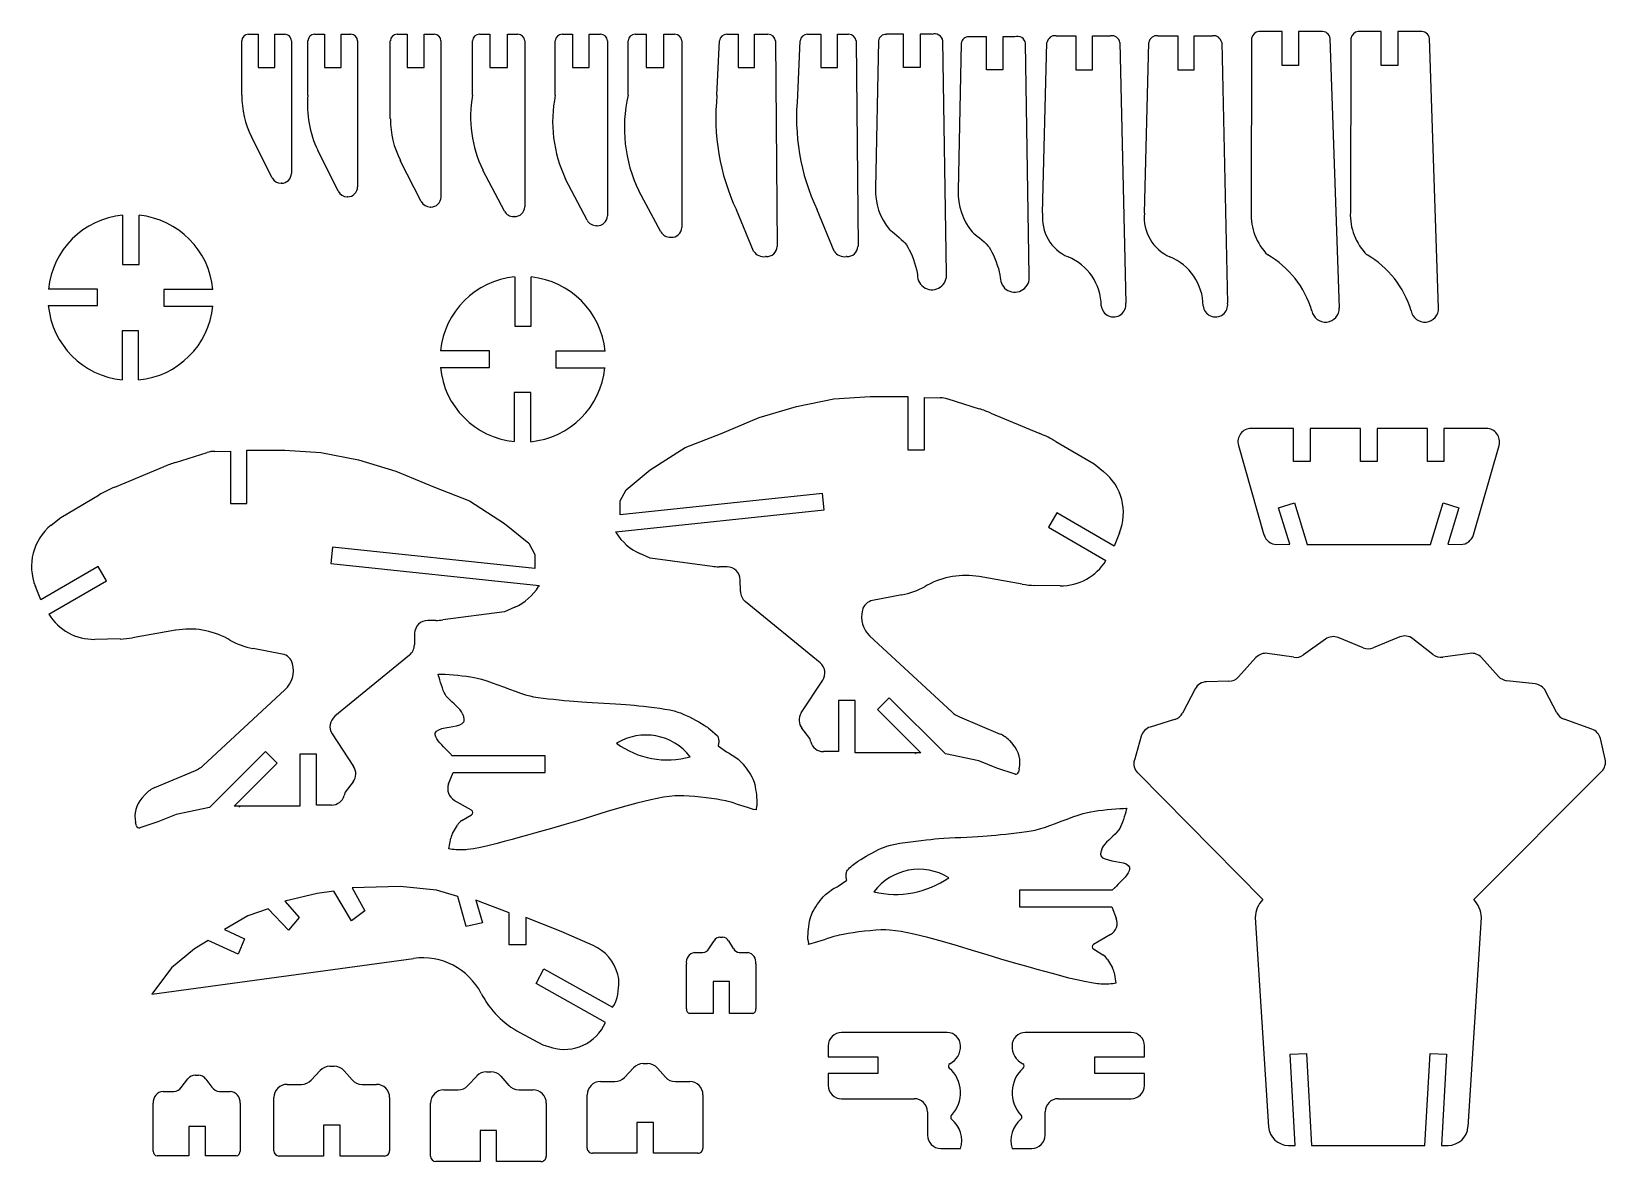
# Model space of a CAD drawing. Extents: x -436 to 71, y -339 to 15.
# Drawn here: x -435.5 to -150.1, y -334.2 to -129.4 of the extents above; entities that cross this region are included whole.
import ezdxf

# ---------------------------------------------------------------- set-up
doc = ezdxf.new("R2010")
doc.units = 0
doc.header["$MEASUREMENT"] = 0
doc.layers.get('0').update_dxf_attribs({"color": 3, "linetype": 'CONTINUOUS'})

msp = doc.modelspace()

# ---------------------------------------------------------------- linework, layer by layer
at = {"color": 3, "linetype": 'Continuous'}
for p, q in [((-397.4, -140.98), (-397.4, -131.14)), ((-396.2, -129.94), (-394.4, -129.94)), ((-394.4, -129.94), (-394.4, -135.94)), ((-391.4, -135.94), (-391.4, -129.94)), ((-391.4, -129.94), (-389.6, -129.94)), ((-388.4, -131.14), (-388.4, -155.14)), ((-385.4, -140.98), (-385.4, -131.14)), ((-384.2, -129.94), (-382.4, -129.94)), ((-382.4, -129.94), (-382.4, -135.94)), ((-379.4, -135.94), (-379.4, -129.94)), ((-379.4, -129.94), (-377.6, -129.94)), ((-376.4, -131.14), (-376.4, -157.58)), ((-370.46, -145.27), (-370.46, -131.14)), ((-369.23, -129.94), (-367.4, -129.94)), ((-367.4, -129.94), (-367.4, -135.94)), ((-364.34, -135.94), (-364.34, -129.94)), ((-364.34, -129.94), (-362.5, -129.94)), ((-361.28, -131.14), (-361.28, -159.44)), ((-355.55, -140.98), (-355.55, -131.14)), ((-354.29, -129.94), (-352.4, -129.94)), ((-352.4, -129.94), (-352.4, -135.94)), ((-349.24, -135.94), (-349.24, -129.94)), ((-349.24, -129.94), (-347.35, -129.94)), ((-346.09, -131.14), (-346.09, -161.18)), ((-340.55, -140.98), (-340.55, -131.14)), ((-339.29, -129.94), (-337.4, -129.94)), ((-337.4, -129.94), (-337.4, -135.94)), ((-334.4, -135.94), (-334.4, -129.94)), ((-334.4, -129.94), (-332.35, -129.94)), ((-331.09, -131.14), (-331.09, -162.82)), ((-327.35, -140.98), (-327.35, -131.14)), ((-326.05, -129.94), (-324.1, -129.94)), ((-324.1, -129.94), (-324.1, -135.94)), ((-320.85, -135.94), (-320.85, -129.94)), ((-320.85, -129.94), (-318.91, -129.94)), ((-317.61, -131.14), (-317.61, -164.93)), ((-311.23, -140.98), (-310.77, -131.14)), ((-309.42, -129.94), (-307.4, -129.94)), ((-307.4, -129.94), (-307.4, -135.94)), ((-304.4, -135.94), (-304.4, -129.94)), ((-304.4, -129.94), (-301.99, -129.94)), ((-300.64, -131.14), (-300.29, -168.4)), ((-296.6, -140.98), (-296.15, -131.14)), ((-294.8, -129.94), (-292.4, -129.94)), ((-292.4, -129.94), (-292.4, -135.94)), ((-289.4, -135.94), (-289.4, -129.94)), ((-289.4, -129.94), (-287.37, -129.94)), ((-286.02, -131.14), (-285.66, -168.4)), ((-281.95, -131.14), (-282.49, -157.81)), ((-277.4, -129.94), (-280.52, -129.94)), ((-277.4, -135.94), (-277.4, -129.94)), ((-272.25, -129.94), (-274.4, -129.94)), ((-274.4, -129.94), (-274.4, -135.94)), ((-269.61, -173.26), (-270.28, -131.14)), ((-262.39, -130.38), (-265.52, -130.38)), ((-262.39, -136.38), (-262.39, -130.38)), ((-257.25, -130.38), (-259.39, -130.38)), ((-259.39, -130.38), (-259.39, -136.38)), ((-249.74, -130.2), (-246.17, -130.2)), ((-246.17, -130.2), (-246.17, -136.38)), ((-243.17, -136.38), (-243.17, -130.2)), ((-243.17, -130.2), (-239.86, -130.2)), ((-231.27, -130.2), (-227.69, -130.2)), ((-227.69, -130.2), (-227.69, -136.38)), ((-224.69, -136.38), (-224.69, -130.2)), ((-224.69, -130.2), (-221.39, -130.2)), ((-214.29, -130.68), (-214.39, -162.18)), ((-208.78, -129.44), (-213, -129.44)), ((-208.78, -135.62), (-208.78, -129.44)), ((-201.71, -129.44), (-205.78, -129.44)), ((-205.78, -129.44), (-205.78, -135.62)), ((-198.38, -179.54), (-200.04, -130.68)), ((-196.29, -130.68), (-196.39, -162.18)), ((-190.78, -129.44), (-195, -129.44)), ((-190.78, -135.62), (-190.78, -129.44)), ((-183.71, -129.44), (-187.78, -129.44)), ((-187.78, -129.44), (-187.78, -135.62)), ((-180.38, -179.54), (-182.04, -130.68)), ((-266.95, -131.58), (-267.49, -158.25)), ((-254.61, -173.7), (-255.28, -131.58)), ((-252.18, -162.38), (-251.41, -131.44)), ((-238.19, -131.44), (-237.11, -178.65)), ((-233.71, -162.38), (-232.94, -131.44)), ((-219.72, -131.44), (-218.64, -178.65)), ((-394.4, -135.94), (-391.4, -135.94)), ((-382.4, -135.94), (-379.4, -135.94)), ((-367.4, -135.94), (-364.34, -135.94)), ((-352.4, -135.94), (-349.24, -135.94)), ((-337.4, -135.94), (-334.4, -135.94)), ((-324.1, -135.94), (-320.85, -135.94)), ((-307.4, -135.94), (-304.4, -135.94)), ((-292.4, -135.94), (-289.4, -135.94)), ((-274.4, -135.94), (-277.4, -135.94)), ((-259.39, -136.38), (-262.39, -136.38)), ((-246.17, -136.38), (-243.17, -136.38)), ((-227.69, -136.38), (-224.69, -136.38)), ((-205.78, -135.62), (-208.78, -135.62)), ((-187.78, -135.62), (-190.78, -135.62)), ((-391.89, -155.95), (-395.62, -148.49)), ((-379.89, -158.39), (-383.62, -150.93)), ((-364.84, -160.25), (-368.65, -152.79)), ((-390.2, -156.94), (-390.28, -156.94)), ((-349.77, -161.98), (-353.68, -154.53)), ((-334.77, -163.63), (-338.68, -156.17)), ((-378.2, -159.38), (-378.28, -159.38)), ((-321.39, -165.73), (-325.43, -158.28)), ((-363.11, -161.24), (-363.2, -161.24)), ((-304.58, -169.21), (-307.71, -161.75)), ((-289.96, -169.21), (-293.09, -161.75)), ((-419, -162.72), (-419, -171.65)), ((-416, -171.65), (-416, -162.73)), ((-347.98, -162.98), (-348.07, -162.98)), ((-332.98, -164.62), (-333.07, -164.62)), ((-279.97, -165.32), (-279.9, -165.37)), ((-279.9, -165.37), (-279.71, -165.52)), ((-279.71, -165.52), (-279.42, -165.75)), ((-319.56, -166.73), (-319.65, -166.73)), ((-279.42, -165.75), (-279.05, -166.04)), ((-279.05, -166.04), (-278.65, -166.38)), ((-278.65, -166.38), (-278.22, -166.74)), ((-278.22, -166.74), (-277.81, -167.11)), ((-277.81, -167.11), (-277.43, -167.46)), ((-277.43, -167.46), (-277.11, -167.8)), ((-277.11, -167.8), (-276.88, -168.08)), ((-276.88, -168.08), (-276.63, -168.49)), ((-264.97, -165.76), (-264.9, -165.82)), ((-264.9, -165.82), (-264.71, -165.97)), ((-264.71, -165.97), (-264.42, -166.2)), ((-264.42, -166.2), (-264.05, -166.49)), ((-264.05, -166.49), (-263.65, -166.82)), ((-263.65, -166.82), (-263.22, -167.18)), ((-263.22, -167.18), (-262.81, -167.55)), ((-262.81, -167.55), (-262.43, -167.91)), ((-262.43, -167.91), (-262.11, -168.24)), ((-262.11, -168.24), (-261.88, -168.52)), ((-302.31, -170.2), (-302.41, -170.2)), ((-287.69, -170.2), (-287.79, -170.2)), ((-276.63, -168.49), (-276.37, -168.97)), ((-276.37, -168.97), (-276.11, -169.52)), ((-276.11, -169.52), (-275.86, -170.11)), ((-275.86, -170.11), (-275.62, -170.72)), ((-275.62, -170.72), (-275.4, -171.34)), ((-261.88, -168.52), (-261.63, -168.93)), ((-261.63, -168.93), (-261.37, -169.42)), ((-261.37, -169.42), (-261.11, -169.96)), ((-261.11, -169.96), (-260.86, -170.55)), ((-260.86, -170.55), (-260.62, -171.17)), ((-260.62, -171.17), (-260.4, -171.79)), ((-419, -171.65), (-416, -171.65)), ((-347.91, -173.9), (-347.91, -182.83)), ((-344.91, -182.83), (-344.91, -173.91)), ((-275.4, -171.34), (-275.21, -171.96)), ((-275.21, -171.96), (-275.05, -172.54)), ((-275.05, -172.54), (-274.94, -173.08)), ((-274.94, -173.08), (-274.86, -173.55)), ((-260.4, -171.79), (-260.21, -172.4)), ((-260.21, -172.4), (-260.05, -172.98)), ((-260.05, -172.98), (-259.93, -173.52)), ((-259.93, -173.52), (-259.86, -173.99)), ((-423.54, -176.11), (-432.46, -176.11)), ((-423.54, -179.11), (-423.54, -176.11)), ((-402.61, -176.19), (-411.54, -176.19)), ((-411.54, -176.19), (-411.54, -179.19)), ((-432.47, -179.11), (-423.54, -179.11)), ((-411.54, -179.19), (-402.62, -179.19)), ((-416.09, -183.65), (-419.09, -183.65)), ((-419.09, -183.65), (-419.09, -192.57)), ((-416.09, -192.58), (-416.09, -183.65)), ((-347.91, -182.83), (-344.91, -182.83)), ((-352.46, -187.29), (-361.38, -187.29)), ((-352.46, -190.29), (-352.46, -187.29)), ((-331.53, -187.37), (-340.46, -187.37)), ((-340.46, -187.37), (-340.46, -190.37)), ((-361.38, -190.29), (-352.46, -190.29)), ((-340.46, -190.37), (-331.53, -190.37)), ((-345, -194.83), (-348, -194.83)), ((-348, -194.83), (-348, -203.75)), ((-345, -203.76), (-345, -194.83)), ((-296.82, -197.36), (-290.03, -196.01)), ((-290.03, -196.01), (-283.46, -195.56)), ((-283.46, -195.56), (-276.6, -195.56)), ((-276.6, -195.56), (-276.6, -205.25)), ((-273.6, -205.25), (-273.6, -195.78)), ((-273.6, -195.78), (-270.78, -195.8)), ((-269.38, -196.02), (-263.67, -197.81)), ((-310.62, -202.32), (-303.61, -199.39)), ((-303.61, -199.39), (-296.82, -197.36)), ((-261.59, -198.57), (-252.68, -202.28)), ((-316.97, -204.8), (-310.62, -202.32)), ((-206.69, -201.37), (-214.37, -201.37)), ((-206.69, -207.35), (-206.69, -201.37)), ((-194.55, -201.37), (-203.69, -201.37)), ((-203.69, -201.37), (-203.69, -207.35)), ((-194.55, -207.35), (-194.55, -201.37)), ((-182.42, -201.37), (-191.56, -201.37)), ((-191.56, -201.37), (-191.56, -207.35)), ((-182.42, -207.35), (-182.42, -201.37)), ((-171.74, -201.37), (-179.42, -201.37)), ((-179.42, -201.37), (-179.42, -207.35)), ((-396.46, -214.96), (-396.46, -205.27)), ((-396.46, -205.27), (-389.6, -205.27)), ((-389.6, -205.27), (-383.03, -205.72)), ((-323.32, -208.86), (-316.97, -204.8)), ((-276.6, -205.25), (-273.6, -205.25)), ((-249.8, -203.71), (-242.87, -207.77)), ((-216.68, -204.43), (-212.05, -220.63)), ((-174.06, -220.63), (-169.43, -204.43)), ((-420.39, -211.99), (-411.48, -208.28)), ((-409.4, -207.52), (-403.68, -205.73)), ((-402.28, -205.52), (-399.46, -205.49)), ((-399.46, -205.49), (-399.46, -214.96)), ((-383.03, -205.72), (-376.24, -207.07)), ((-376.24, -207.07), (-369.45, -209.1)), ((-242.87, -207.77), (-241.12, -209.17)), ((-203.69, -207.35), (-206.69, -207.35)), ((-191.56, -207.35), (-194.55, -207.35)), ((-179.42, -207.35), (-182.42, -207.35)), ((-369.45, -209.1), (-362.44, -212.03)), ((-327.7, -212.46), (-323.32, -208.86)), ((-430.19, -217.48), (-423.26, -213.42)), ((-362.44, -212.03), (-356.09, -214.51)), ((-328.8, -214.49), (-327.7, -212.46)), ((-292.12, -213.16), (-328.8, -217.01)), ((-291.81, -216.14), (-292.12, -213.16)), ((-399.46, -214.96), (-396.46, -214.96)), ((-356.09, -214.51), (-349.74, -218.57)), ((-329.6, -220.11), (-291.81, -216.14)), ((-328.8, -217.01), (-328.8, -214.49)), ((-249.63, -216.68), (-251.13, -219.28)), ((-239.24, -222.69), (-249.63, -216.68)), ((-209.4, -215.73), (-206.53, -214.85)), ((-207.38, -222.35), (-209.4, -215.73)), ((-206.53, -214.85), (-204.23, -222.37)), ((-181.87, -222.37), (-179.57, -214.85)), ((-179.57, -214.85), (-176.7, -215.73)), ((-176.7, -215.73), (-178.73, -222.34)), ((-431.94, -218.88), (-430.19, -217.48)), ((-349.74, -218.57), (-345.36, -222.17)), ((-251.13, -219.28), (-240.7, -225.31)), ((-345.36, -222.17), (-344.27, -224.2)), ((-329.49, -220.3), (-329.6, -220.11)), ((-238.26, -220.29), (-239.24, -222.69)), ((-209.74, -222.37), (-207.38, -222.35)), ((-204.23, -222.37), (-181.87, -222.37)), ((-178.73, -222.34), (-176.37, -222.37)), ((-380.94, -222.87), (-381.25, -225.85)), ((-344.27, -226.72), (-380.94, -222.87)), ((-344.27, -224.2), (-344.27, -226.72)), ((-323.32, -224.86), (-325.19, -224.03)), ((-312.13, -226.35), (-323.32, -224.86)), ((-423.43, -226.39), (-433.82, -232.4)), ((-421.93, -228.99), (-423.43, -226.39)), ((-381.25, -225.85), (-343.46, -229.82)), ((-309.41, -226.44), (-310.86, -226.44)), ((-255.88, -229.59), (-263.68, -228.22)), ((-433.82, -232.4), (-434.81, -230)), ((-432.36, -235.02), (-421.93, -228.99)), ((-343.46, -229.82), (-343.58, -230.01)), ((-306.98, -230.89), (-307.01, -228.79)), ((-273.11, -229.79), (-273.48, -229.99)), ((-249.01, -229.87), (-253.61, -229.8)), ((-347.87, -233.74), (-349.74, -234.57)), ((-292.54, -243.81), (-306.1, -232.7)), ((-277.71, -231.51), (-283.01, -232.53)), ((-362.21, -236.15), (-363.65, -236.15)), ((-349.74, -234.57), (-360.94, -236.06)), ((-419.45, -239.51), (-424.05, -239.58)), ((-409.38, -237.93), (-417.18, -239.3)), ((-399.58, -239.7), (-399.95, -239.5)), ((-366.05, -238.5), (-366.09, -240.6)), ((-283.49, -239.02), (-268.66, -252.74)), ((-200.88, -239.54), (-204.88, -242.4)), ((-194.04, -241.09), (-198.59, -239.27)), ((-187.44, -239.13), (-192.25, -241.09)), ((-181.43, -242.33), (-185.05, -239.47)), ((-390.06, -242.24), (-395.35, -241.23)), ((-366.97, -242.42), (-380.52, -253.52)), ((-206.62, -242.82), (-211.4, -242.14)), ((-174.72, -242.13), (-179.61, -242.82)), ((-213.51, -242.9), (-216.68, -246.39)), ((-169.52, -246.31), (-172.61, -242.9)), ((-361.78, -245.96), (-361.8, -245.88)), ((-361.8, -245.88), (-361.22, -245.88)), ((-361.72, -246.18), (-361.78, -245.96)), ((-361.62, -246.51), (-361.72, -246.18)), ((-361.5, -246.92), (-361.62, -246.51)), ((-361.35, -247.39), (-361.5, -246.92)), ((-361.19, -247.88), (-361.35, -247.39)), ((-361.22, -245.88), (-360.54, -245.91)), ((-361.02, -248.37), (-361.19, -247.88)), ((-360.54, -245.91), (-359.81, -245.96)), ((-359.81, -245.96), (-359.03, -246.02)), ((-359.03, -246.02), (-358.23, -246.09)), ((-358.23, -246.09), (-357.44, -246.18)), ((-357.44, -246.18), (-356.66, -246.28)), ((-356.66, -246.28), (-355.93, -246.39)), ((-355.93, -246.39), (-355.27, -246.5)), ((-355.27, -246.5), (-354.69, -246.61)), ((-354.69, -246.61), (-353.9, -246.81)), ((-353.9, -246.81), (-352.99, -247.1)), ((-352.99, -247.1), (-352.02, -247.44)), ((-352.02, -247.44), (-350.99, -247.81)), ((-350.99, -247.81), (-349.93, -248.21)), ((-349.93, -248.21), (-348.87, -248.61)), ((-295.95, -252.91), (-292.05, -246.99)), ((-218.4, -247.17), (-222.47, -247.27)), ((-162.87, -247.67), (-168.02, -247.08)), ((-404.4, -262.45), (-389.57, -248.73)), ((-360.85, -248.83), (-361.02, -248.37)), ((-360.68, -249.22), (-360.85, -248.83)), ((-360.53, -249.53), (-360.68, -249.22)), ((-360.31, -249.85), (-360.53, -249.53)), ((-360.01, -250.18), (-360.31, -249.85)), ((-359.67, -250.54), (-360.01, -250.18)), ((-359.3, -250.9), (-359.67, -250.54)), ((-358.9, -251.27), (-359.3, -250.9)), ((-348.87, -248.61), (-347.84, -248.99)), ((-347.84, -248.99), (-346.86, -249.33)), ((-346.86, -249.33), (-345.96, -249.62)), ((-345.96, -249.62), (-345.17, -249.83)), ((-345.17, -249.83), (-344.47, -249.97)), ((-344.47, -249.97), (-343.66, -250.1)), ((-343.66, -250.1), (-342.77, -250.22)), ((-342.77, -250.22), (-341.82, -250.34)), ((-341.82, -250.34), (-340.85, -250.45)), ((-340.85, -250.45), (-339.87, -250.55)), ((-339.87, -250.55), (-338.92, -250.64)), ((-338.92, -250.64), (-338.03, -250.72)), ((-338.03, -250.72), (-337.21, -250.79)), ((-337.21, -250.79), (-336.49, -250.85)), ((-336.49, -250.85), (-335.71, -250.91)), ((-335.71, -250.91), (-334.82, -250.97)), ((-334.82, -250.97), (-333.84, -251.03)), ((-333.84, -251.03), (-332.8, -251.08)), ((-332.8, -251.08), (-331.73, -251.13)), ((-331.73, -251.13), (-330.66, -251.18)), ((-286.2, -250.65), (-289.2, -250.65)), ((-289.2, -250.65), (-289.2, -259.92)), ((-286.2, -260.13), (-286.2, -250.65)), ((-279.99, -250.17), (-282.12, -252.29)), ((-269.82, -260.35), (-279.99, -250.17)), ((-224.53, -248.56), (-226.83, -252.94)), ((-158.98, -252.9), (-161.01, -248.95)), ((-358.51, -251.64), (-358.9, -251.27)), ((-358.15, -252.01), (-358.51, -251.64)), ((-357.82, -252.37), (-358.15, -252.01)), ((-357.54, -252.72), (-357.82, -252.37)), ((-357.35, -253.05), (-357.54, -252.72)), ((-357.3, -253.16), (-357.35, -253.05)), ((-357.24, -253.3), (-357.3, -253.16)), ((-357.19, -253.45), (-357.24, -253.3)), ((-357.14, -253.61), (-357.19, -253.45)), ((-357.1, -253.78), (-357.14, -253.61)), ((-357.07, -253.95), (-357.1, -253.78)), ((-357.05, -254.11), (-357.07, -253.95)), ((-330.66, -251.18), (-329.62, -251.24)), ((-329.62, -251.24), (-328.64, -251.3)), ((-328.64, -251.3), (-327.75, -251.37)), ((-327.75, -251.37), (-326.97, -251.44)), ((-326.97, -251.44), (-326.25, -251.51)), ((-326.25, -251.51), (-325.43, -251.6)), ((-325.43, -251.6), (-324.53, -251.7)), ((-324.53, -251.7), (-323.57, -251.81)), ((-323.57, -251.81), (-322.6, -251.93)), ((-322.6, -251.93), (-321.62, -252.07)), ((-321.62, -252.07), (-320.68, -252.22)), ((-320.68, -252.22), (-319.79, -252.38)), ((-319.79, -252.38), (-318.99, -252.56)), ((-318.99, -252.56), (-318.3, -252.75)), ((-318.3, -252.75), (-317.85, -252.91)), ((-317.85, -252.91), (-317.35, -253.12)), ((-317.35, -253.12), (-316.81, -253.36)), ((-316.81, -253.36), (-316.24, -253.64)), ((-316.24, -253.64), (-315.67, -253.93)), ((-315.67, -253.93), (-315.1, -254.24)), ((-282.12, -252.29), (-274.27, -260.13)), ((-267.27, -253.64), (-259.9, -256.74)), ((-381.01, -256.7), (-377.11, -262.62)), ((-362.32, -256.88), (-362.3, -256.56)), ((-362.3, -256.56), (-362.07, -256.22)), ((-362.07, -256.22), (-361.67, -255.95)), ((-361.67, -255.95), (-361.13, -255.76)), ((-361.13, -255.76), (-360.5, -255.61)), ((-360.5, -255.61), (-359.81, -255.49)), ((-359.81, -255.49), (-359.12, -255.37)), ((-359.12, -255.37), (-358.46, -255.23)), ((-358.46, -255.23), (-357.88, -255.06)), ((-357.88, -255.06), (-357.41, -254.82)), ((-357.41, -254.82), (-357.11, -254.5)), ((-357.11, -254.5), (-357.07, -254.39)), ((-357.07, -254.39), (-357.05, -254.26)), ((-357.05, -254.26), (-357.05, -254.11)), ((-315.1, -254.24), (-314.55, -254.54)), ((-314.55, -254.54), (-314.03, -254.84)), ((-314.03, -254.84), (-313.57, -255.13)), ((-313.57, -255.13), (-313.18, -255.39)), ((-313.18, -255.39), (-312.98, -255.52)), ((-312.98, -255.52), (-312.76, -255.68)), ((-312.76, -255.68), (-312.51, -255.85)), ((-312.51, -255.85), (-311.16, -257.09)), ((-294.41, -257.54), (-295.84, -255.7)), ((-228.26, -254.13), (-232.7, -255.47)), ((-152.6, -255.84), (-157.64, -254.06)), ((-362.23, -257.22), (-362.32, -256.88)), ((-362.04, -257.58), (-362.23, -257.22)), ((-361.79, -257.96), (-362.04, -257.58)), ((-361.48, -258.34), (-361.79, -257.96)), ((-361.14, -258.71), (-361.48, -258.34)), ((-360.79, -259.06), (-361.14, -258.71)), ((-360.47, -259.4), (-360.79, -259.06)), ((-360.17, -259.7), (-360.47, -259.4)), ((-359.94, -259.96), (-360.17, -259.7)), ((-311.16, -257.09), (-311.04, -257.29)), ((-311.04, -257.29), (-311, -257.42)), ((-310.99, -258.78), (-311.04, -258.9)), ((-311.04, -258.9), (-309.49, -259.99)), ((-311, -257.42), (-310.96, -257.57)), ((-310.95, -258.63), (-310.99, -258.78)), ((-310.96, -257.57), (-310.93, -257.73)), ((-310.93, -258.47), (-310.95, -258.63)), ((-310.93, -257.73), (-310.92, -257.91)), ((-310.91, -258.29), (-310.93, -258.47)), ((-310.92, -257.91), (-310.91, -258.1)), ((-310.91, -258.1), (-310.91, -258.29)), ((-294.24, -258.16), (-294.41, -257.54)), ((-258.22, -257.93), (-257.54, -258.67)), ((-234.32, -257.11), (-235.55, -261.45)), ((-150.19, -261.28), (-151.06, -257.56)), ((-393.07, -259.88), (-403.25, -270.06)), ((-398.79, -269.84), (-390.95, -262)), ((-390.95, -262), (-393.07, -259.88)), ((-383.86, -260.37), (-386.86, -260.37)), ((-386.86, -260.37), (-386.86, -269.84)), ((-383.86, -269.63), (-383.86, -260.37)), ((-359.88, -260.02), (-359.94, -259.96)), ((-359.81, -260.09), (-359.88, -260.02)), ((-359.74, -260.16), (-359.81, -260.09)), ((-359.65, -260.23), (-359.74, -260.16)), ((-359.57, -260.31), (-359.65, -260.23)), ((-359.5, -260.39), (-359.57, -260.31)), ((-359.44, -260.46), (-359.5, -260.39)), ((-359.39, -260.54), (-359.44, -260.46)), ((-359.33, -260.69), (-359.39, -260.54)), ((-342.38, -260.69), (-359.33, -260.69)), ((-342.38, -263.72), (-342.38, -260.69)), ((-309.49, -259.99), (-309.26, -260.09)), ((-309.26, -260.09), (-309.01, -260.22)), ((-309.01, -260.22), (-308.75, -260.37)), ((-308.75, -260.37), (-308.47, -260.55)), ((-308.47, -260.55), (-308.19, -260.73)), ((-308.19, -260.73), (-307.91, -260.92)), ((-307.91, -260.92), (-307.64, -261.11)), ((-307.64, -261.11), (-307.4, -261.3)), ((-307.4, -261.3), (-307.18, -261.48)), ((-307.18, -261.48), (-307, -261.65)), ((-307, -261.65), (-306.76, -261.9)), ((-306.76, -261.9), (-306.5, -262.21)), ((-306.5, -262.21), (-306.23, -262.55)), ((-306.23, -262.55), (-305.95, -262.92)), ((-289.2, -259.92), (-291.93, -259.92)), ((-274.27, -260.13), (-286.2, -260.13)), ((-275.3, -260.13), (-275.14, -260.24)), ((-263.75, -261.6), (-269.82, -260.35)), ((-260.46, -262.95), (-263.75, -261.6)), ((-413.16, -266.45), (-405.8, -263.35)), ((-377.22, -265.41), (-378.65, -267.25)), ((-359.89, -265.79), (-359.07, -263.72)), ((-359.07, -263.72), (-342.38, -263.72)), ((-305.95, -262.92), (-305.67, -263.31)), ((-305.67, -263.31), (-305.4, -263.71)), ((-305.4, -263.71), (-305.15, -264.1)), ((-305.15, -264.1), (-304.93, -264.48)), ((-304.93, -264.48), (-304.75, -264.84)), ((-304.75, -264.84), (-304.61, -265.15)), ((-304.61, -265.15), (-304.5, -265.49)), ((-257.19, -264), (-260.46, -262.95)), ((-256.42, -263.04), (-256.57, -263.66)), ((-234.95, -263.79), (-212.27, -286.74)), ((-174, -286.74), (-150.83, -263.52)), ((-415.52, -268.38), (-414.85, -267.64)), ((-378.65, -267.25), (-378.82, -267.87)), ((-320.9, -268.21), (-323.22, -268.66)), ((-318.86, -267.94), (-320.9, -268.21)), ((-318.1, -267.91), (-318.86, -267.94)), ((-317.23, -267.92), (-318.1, -267.91)), ((-316.28, -267.97), (-317.23, -267.92)), ((-315.27, -268.05), (-316.28, -267.97)), ((-314.24, -268.16), (-315.27, -268.05)), ((-313.21, -268.29), (-314.24, -268.16)), ((-304.5, -265.49), (-304.39, -265.88)), ((-304.39, -265.88), (-304.3, -266.32)), ((-304.3, -266.32), (-304.22, -266.78)), ((-304.22, -266.78), (-304.15, -267.27)), ((-304.15, -267.27), (-304.09, -267.75)), ((-304.09, -267.75), (-304.05, -268.22)), ((-304.05, -268.22), (-304.01, -268.67)), ((-403.25, -270.06), (-409.31, -271.31)), ((-386.86, -269.84), (-398.79, -269.84)), ((-397.92, -269.95), (-397.77, -269.84)), ((-381.14, -269.63), (-383.86, -269.63)), ((-355.75, -270.54), (-358.86, -268.76)), ((-331.12, -270.79), (-333.83, -271.62)), ((-328.4, -270), (-331.12, -270.79)), ((-325.74, -269.27), (-328.4, -270)), ((-323.22, -268.66), (-325.74, -269.27)), ((-312.2, -268.42), (-313.21, -268.29)), ((-311.26, -268.57), (-312.2, -268.42)), ((-310.4, -268.71), (-311.26, -268.57)), ((-309.65, -268.85), (-310.4, -268.71)), ((-309.2, -268.96), (-309.65, -268.85)), ((-308.68, -269.11), (-309.2, -268.96)), ((-308.12, -269.28), (-308.68, -269.11)), ((-307.52, -269.48), (-308.12, -269.28)), ((-306.91, -269.69), (-307.52, -269.48)), ((-306.3, -269.89), (-306.91, -269.69)), ((-305.71, -270.08), (-306.3, -269.89)), ((-305.15, -270.25), (-305.71, -270.08)), ((-304.63, -270.39), (-305.15, -270.25)), ((-304.14, -270.48), (-304.63, -270.39)), ((-304.11, -270.19), (-304.14, -270.48)), ((-304.09, -270.08), (-304.11, -270.19)), ((-304.07, -269.96), (-304.09, -270.08)), ((-304.05, -269.84), (-304.07, -269.96)), ((-304.02, -269.73), (-304.05, -269.84)), ((-304, -269.62), (-304.02, -269.73)), ((-304.01, -268.67), (-303.99, -269.08)), ((-303.98, -269.52), (-304, -269.62)), ((-303.99, -269.08), (-303.98, -269.44)), ((-303.98, -269.44), (-303.98, -269.52)), ((-244.83, -271.14), (-244.03, -270.94)), ((-244.03, -270.94), (-243.46, -270.82)), ((-243.46, -270.82), (-242.8, -270.71)), ((-242.8, -270.71), (-242.07, -270.61)), ((-242.07, -270.61), (-241.29, -270.51)), ((-241.29, -270.51), (-240.49, -270.42)), ((-240.49, -270.42), (-239.7, -270.35)), ((-239.7, -270.35), (-238.92, -270.28)), ((-238.92, -270.28), (-238.18, -270.24)), ((-238.18, -270.24), (-237.51, -270.21)), ((-237.51, -270.21), (-236.92, -270.2)), ((-237.11, -270.84), (-237.23, -271.25)), ((-237.01, -270.5), (-237.11, -270.84)), ((-236.95, -270.28), (-237.01, -270.5)), ((-236.92, -270.2), (-236.95, -270.28)), ((-416.49, -273.37), (-416.64, -272.75)), ((-412.6, -272.66), (-415.87, -273.71)), ((-409.31, -271.31), (-412.6, -272.66)), ((-359.2, -274.79), (-358.29, -273.25)), ((-357.47, -272.41), (-355.74, -271.37)), ((-341.25, -273.88), (-343.25, -274.43)), ((-338.97, -273.2), (-341.25, -273.88)), ((-336.47, -272.44), (-338.97, -273.2)), ((-333.83, -271.62), (-336.47, -272.44)), ((-253.56, -274.15), (-252.76, -273.94)), ((-252.76, -273.94), (-251.86, -273.66)), ((-251.86, -273.66), (-250.88, -273.32)), ((-250.88, -273.32), (-249.85, -272.94)), ((-249.85, -272.94), (-248.8, -272.54)), ((-248.8, -272.54), (-247.74, -272.14)), ((-247.74, -272.14), (-246.71, -271.76)), ((-246.71, -271.76), (-245.73, -271.42)), ((-245.73, -271.42), (-244.83, -271.14)), ((-238.2, -273.86), (-238.42, -274.17)), ((-238.04, -273.55), (-238.2, -273.86)), ((-237.88, -273.16), (-238.04, -273.55)), ((-237.71, -272.7), (-237.88, -273.16)), ((-237.54, -272.21), (-237.71, -272.7)), ((-237.38, -271.72), (-237.54, -272.21)), ((-237.23, -271.25), (-237.38, -271.72)), ((-359.82, -277.55), (-359.5, -275.61)), ((-351.32, -276.63), (-352.76, -276.98)), ((-349.84, -276.24), (-351.32, -276.63)), ((-348.36, -275.84), (-349.84, -276.24)), ((-346.93, -275.44), (-348.36, -275.84)), ((-345.57, -275.06), (-346.93, -275.44)), ((-344.33, -274.72), (-345.57, -275.06)), ((-343.25, -274.43), (-344.33, -274.72)), ((-279.74, -276.89), (-278.94, -276.71)), ((-278.94, -276.71), (-278.05, -276.54)), ((-278.05, -276.54), (-277.11, -276.39)), ((-277.11, -276.39), (-276.13, -276.26)), ((-276.13, -276.26), (-275.15, -276.13)), ((-275.15, -276.13), (-274.2, -276.02)), ((-274.2, -276.02), (-273.3, -275.93)), ((-273.3, -275.93), (-272.47, -275.84)), ((-272.47, -275.84), (-271.76, -275.76)), ((-271.76, -275.76), (-270.98, -275.69)), ((-270.98, -275.69), (-270.08, -275.63)), ((-270.08, -275.63), (-269.1, -275.57)), ((-269.1, -275.57), (-268.06, -275.51)), ((-268.06, -275.51), (-267, -275.46)), ((-267, -275.46), (-265.93, -275.4)), ((-265.93, -275.4), (-264.89, -275.35)), ((-264.89, -275.35), (-263.91, -275.3)), ((-263.91, -275.3), (-263.01, -275.24)), ((-263.01, -275.24), (-262.23, -275.18)), ((-262.23, -275.18), (-261.52, -275.12)), ((-261.52, -275.12), (-260.7, -275.04)), ((-260.7, -275.04), (-259.8, -274.96)), ((-259.8, -274.96), (-258.85, -274.87)), ((-258.85, -274.87), (-257.88, -274.77)), ((-257.88, -274.77), (-256.91, -274.67)), ((-256.91, -274.67), (-255.96, -274.55)), ((-255.96, -274.55), (-255.07, -274.43)), ((-255.07, -274.43), (-254.26, -274.29)), ((-254.26, -274.29), (-253.56, -274.15)), ((-240.91, -276.7), (-241.18, -277.04)), ((-240.58, -276.34), (-240.91, -276.7)), ((-240.21, -275.97), (-240.58, -276.34)), ((-239.82, -275.6), (-240.21, -275.97)), ((-239.43, -275.23), (-239.82, -275.6)), ((-239.06, -274.86), (-239.43, -275.23)), ((-238.71, -274.51), (-239.06, -274.86)), ((-238.42, -274.17), (-238.71, -274.51)), ((-359.55, -277.61), (-359.82, -277.55)), ((-359.24, -277.65), (-359.55, -277.61)), ((-358.9, -277.69), (-359.24, -277.65)), ((-358.54, -277.71), (-358.9, -277.69)), ((-358.16, -277.72), (-358.54, -277.71)), ((-357.79, -277.73), (-358.16, -277.72)), ((-357.42, -277.72), (-357.79, -277.73)), ((-357.08, -277.71), (-357.42, -277.72)), ((-356.76, -277.7), (-357.08, -277.71)), ((-356.49, -277.67), (-356.76, -277.7)), ((-355.38, -277.52), (-356.49, -277.67)), ((-354.13, -277.28), (-355.38, -277.52)), ((-352.76, -276.98), (-354.13, -277.28)), ((-285.55, -279.71), (-285.16, -279.45)), ((-285.16, -279.45), (-284.69, -279.17)), ((-284.69, -279.17), (-284.18, -278.87)), ((-284.18, -278.87), (-283.63, -278.56)), ((-283.63, -278.56), (-283.06, -278.26)), ((-283.06, -278.26), (-282.48, -277.96)), ((-282.48, -277.96), (-281.92, -277.69)), ((-281.92, -277.69), (-281.38, -277.45)), ((-281.38, -277.45), (-280.88, -277.24)), ((-280.88, -277.24), (-280.43, -277.08)), ((-280.43, -277.08), (-279.74, -276.89)), ((-241.66, -278.27), (-241.68, -278.44)), ((-241.68, -278.44), (-241.68, -278.59)), ((-241.68, -278.59), (-241.66, -278.72)), ((-241.63, -278.11), (-241.66, -278.27)), ((-241.66, -278.72), (-241.62, -278.83)), ((-241.59, -277.94), (-241.63, -278.11)), ((-241.62, -278.83), (-241.31, -279.15)), ((-241.54, -277.77), (-241.59, -277.94)), ((-241.48, -277.62), (-241.54, -277.77)), ((-241.43, -277.49), (-241.48, -277.62)), ((-241.38, -277.37), (-241.43, -277.49)), ((-241.18, -277.04), (-241.38, -277.37)), ((-241.31, -279.15), (-240.85, -279.38)), ((-240.85, -279.38), (-240.27, -279.56)), ((-240.27, -279.56), (-239.61, -279.69)), ((-287.82, -282.43), (-287.81, -282.24)), ((-287.82, -282.61), (-287.82, -282.43)), ((-287.81, -282.24), (-287.79, -282.06)), ((-287.79, -282.06), (-287.76, -281.89)), ((-287.76, -281.89), (-287.73, -281.74)), ((-287.73, -281.74), (-287.68, -281.62)), ((-287.68, -281.62), (-287.57, -281.42)), ((-287.57, -281.42), (-287.41, -281.21)), ((-287.41, -281.21), (-287.2, -280.99)), ((-287.2, -280.99), (-286.98, -280.78)), ((-286.98, -280.78), (-286.73, -280.57)), ((-286.73, -280.57), (-286.47, -280.37)), ((-286.47, -280.37), (-286.21, -280.18)), ((-286.21, -280.18), (-285.97, -280.01)), ((-285.97, -280.01), (-285.74, -279.85)), ((-285.74, -279.85), (-285.55, -279.71)), ((-239.61, -279.69), (-238.92, -279.81)), ((-238.92, -279.81), (-238.23, -279.94)), ((-238.23, -279.94), (-237.6, -280.09)), ((-237.6, -280.09), (-237.06, -280.28)), ((-236.94, -282.28), (-237.25, -282.66)), ((-237.06, -280.28), (-236.65, -280.54)), ((-236.68, -281.91), (-236.94, -282.28)), ((-236.5, -281.55), (-236.68, -281.91)), ((-236.65, -280.54), (-236.43, -280.89)), ((-236.41, -281.21), (-236.5, -281.55)), ((-236.43, -280.89), (-236.41, -281.21)), ((-380.69, -285.22), (-383.75, -285.65)), ((-377.47, -290.56), (-380.69, -285.22)), ((-368.7, -284.38), (-377.38, -284.62)), ((-377.38, -284.62), (-375.07, -288.75)), ((-362.1, -285.02), (-368.7, -284.38)), ((-358.19, -286.17), (-362.1, -285.02)), ((-291.08, -285.44), (-290.82, -285.25)), ((-290.82, -285.25), (-290.54, -285.06)), ((-290.54, -285.06), (-290.26, -284.87)), ((-290.26, -284.87), (-289.98, -284.7)), ((-289.98, -284.7), (-289.71, -284.55)), ((-289.71, -284.55), (-289.46, -284.42)), ((-289.46, -284.42), (-289.24, -284.31)), ((-289.24, -284.31), (-287.68, -283.23)), ((-287.8, -282.79), (-287.82, -282.61)), ((-287.77, -282.96), (-287.8, -282.79)), ((-287.73, -283.11), (-287.77, -282.96)), ((-287.68, -283.23), (-287.73, -283.11)), ((-239.57, -285.02), (-256.35, -285.02)), ((-256.35, -285.02), (-256.35, -288.05)), ((-238.99, -284.49), (-239.57, -285.02)), ((-239.15, -284.64), (-239.07, -284.56)), ((-238.91, -284.42), (-238.99, -284.49)), ((-238.84, -284.35), (-238.91, -284.42)), ((-238.79, -284.29), (-238.84, -284.35)), ((-238.55, -284.03), (-238.79, -284.29)), ((-238.26, -283.72), (-238.55, -284.03)), ((-237.93, -283.39), (-238.26, -283.72)), ((-237.59, -283.03), (-237.93, -283.39)), ((-237.25, -282.66), (-237.59, -283.03)), ((-383.75, -285.65), (-389.58, -287.02)), ((-389.58, -287.02), (-386.99, -289.99)), ((-356.69, -291.61), (-358.19, -286.17)), ((-348.9, -289.14), (-354.95, -286.86)), ((-354.95, -286.86), (-353.77, -290.93)), ((-293.57, -288.43), (-293.33, -288.03)), ((-293.33, -288.03), (-293.06, -287.64)), ((-293.06, -287.64), (-292.78, -287.25)), ((-292.78, -287.25), (-292.5, -286.88)), ((-292.5, -286.88), (-292.22, -286.53)), ((-292.22, -286.53), (-291.96, -286.23)), ((-291.96, -286.23), (-291.72, -285.98)), ((-291.72, -285.98), (-291.54, -285.81)), ((-291.54, -285.81), (-291.33, -285.63)), ((-291.33, -285.63), (-291.08, -285.44)), ((-256.35, -288.05), (-239.66, -288.05)), ((-239.66, -288.05), (-238.83, -290.12)), ((-396.31, -289.68), (-400.55, -292.17)), ((-392.6, -288.4), (-396.31, -289.68)), ((-388.92, -292.29), (-392.6, -288.4)), ((-386.99, -289.99), (-388.92, -292.29)), ((-375.07, -288.75), (-377.47, -290.56)), ((-353.77, -290.93), (-356.69, -291.61)), ((-348.9, -294.95), (-348.9, -289.14)), ((-339.49, -292.54), (-345.9, -289.99)), ((-345.9, -289.99), (-345.9, -294.95)), ((-294.51, -291.11), (-294.43, -290.64)), ((-294.43, -290.64), (-294.33, -290.21)), ((-294.33, -290.21), (-294.23, -289.82)), ((-294.23, -289.82), (-294.12, -289.48)), ((-294.12, -289.48), (-293.98, -289.16)), ((-293.98, -289.16), (-293.79, -288.81)), ((-293.79, -288.81), (-293.57, -288.43)), ((-213.65, -289.99), (-211.21, -327.91)), ((-175.06, -327.91), (-172.63, -289.99)), ((-400.55, -292.17), (-396.89, -293.85)), ((-396.89, -293.85), (-398.06, -296.62)), ((-333.7, -295.07), (-339.49, -292.54)), ((-310.69, -293.54), (-310.22, -293.54)), ((-294.75, -293.76), (-294.74, -293.41)), ((-294.74, -293.85), (-294.75, -293.76)), ((-294.74, -293.41), (-294.72, -293)), ((-294.73, -293.95), (-294.74, -293.85)), ((-294.71, -294.05), (-294.73, -293.95)), ((-294.72, -293), (-294.68, -292.55)), ((-294.68, -292.55), (-294.63, -292.08)), ((-294.63, -292.08), (-294.58, -291.59)), ((-294.58, -291.59), (-294.51, -291.11)), ((-291.2, -293.81), (-291.81, -294.01)), ((-290.61, -293.61), (-291.2, -293.81)), ((-290.05, -293.43), (-290.61, -293.61)), ((-289.53, -293.28), (-290.05, -293.43)), ((-289.08, -293.18), (-289.53, -293.28)), ((-288.33, -293.04), (-289.08, -293.18)), ((-287.47, -292.89), (-288.33, -293.04)), ((-286.52, -292.75), (-287.47, -292.89)), ((-285.52, -292.61), (-286.52, -292.75)), ((-284.49, -292.49), (-285.52, -292.61)), ((-283.45, -292.38), (-284.49, -292.49)), ((-282.45, -292.3), (-283.45, -292.38)), ((-281.5, -292.25), (-282.45, -292.3)), ((-280.63, -292.24), (-281.5, -292.25)), ((-279.87, -292.27), (-280.63, -292.24)), ((-277.83, -292.53), (-279.87, -292.27)), ((-275.51, -292.99), (-277.83, -292.53)), ((-272.98, -293.6), (-275.51, -292.99)), ((-270.33, -294.32), (-272.98, -293.6)), ((-239.87, -293.09), (-242.98, -294.87)), ((-405.96, -295.69), (-410.15, -299.08)), ((-403.48, -294.18), (-405.96, -295.69)), ((-398.06, -296.62), (-403.48, -294.18)), ((-345.9, -294.95), (-348.9, -294.95)), ((-315.34, -296.32), (-313.77, -296.32)), ((-312.72, -295.67), (-311.74, -294.19)), ((-309.14, -294.23), (-308.27, -295.63)), ((-307.19, -296.32), (-305.62, -296.32)), ((-294.68, -294.17), (-294.71, -294.05)), ((-294.66, -294.29), (-294.68, -294.17)), ((-294.63, -294.4), (-294.66, -294.29)), ((-294.61, -294.52), (-294.63, -294.4)), ((-293.02, -294.41), (-294.61, -294.88)), ((-294.6, -294.62), (-294.61, -294.52)), ((-294.61, -294.88), (-294.6, -294.62)), ((-292.42, -294.22), (-293.02, -294.41)), ((-291.81, -294.01), (-292.42, -294.22)), ((-267.61, -295.12), (-270.33, -294.32)), ((-264.89, -295.95), (-267.61, -295.12)), ((-262.25, -296.76), (-264.89, -295.95)), ((-259.76, -297.53), (-262.25, -296.76)), ((-242.99, -295.69), (-241.26, -296.74)), ((-413.67, -303.85), (-366.23, -297.4)), ((-410.15, -299.08), (-413.67, -303.85)), ((-344.01, -301.96), (-342.61, -299.31)), ((-342.61, -299.31), (-330.2, -306.23)), ((-316.78, -306.54), (-316.78, -298.36)), ((-304.18, -298.36), (-304.18, -306.54)), ((-257.48, -298.21), (-259.76, -297.53)), ((-255.48, -298.76), (-257.48, -298.21)), ((-254.39, -299.04), (-255.48, -298.76)), ((-253.16, -299.38), (-254.39, -299.04)), ((-251.8, -299.76), (-253.16, -299.38)), ((-240.43, -297.58), (-239.53, -299.11)), ((-331.47, -309), (-344.01, -301.96)), ((-329.11, -300.8), (-329.22, -300.3)), ((-329.05, -301.24), (-329.11, -300.8)), ((-329.06, -302.73), (-329.03, -302.17)), ((-329.03, -301.67), (-329.05, -301.24)), ((-329.03, -302.17), (-329.03, -301.67)), ((-308.95, -301.58), (-311.95, -301.58)), ((-311.95, -301.58), (-311.95, -307.36)), ((-308.95, -307.36), (-308.95, -301.58)), ((-250.37, -300.16), (-251.8, -299.76)), ((-248.89, -300.57), (-250.37, -300.16)), ((-247.41, -300.95), (-248.89, -300.57)), ((-245.97, -301.31), (-247.41, -300.95)), ((-244.6, -301.61), (-245.97, -301.31)), ((-243.34, -301.85), (-244.6, -301.61)), ((-242.24, -302), (-243.34, -301.85)), ((-241.97, -302.02), (-242.24, -302)), ((-241.65, -302.04), (-241.97, -302.02)), ((-241.3, -302.05), (-241.65, -302.04)), ((-240.94, -302.05), (-241.3, -302.05)), ((-240.56, -302.05), (-240.94, -302.05)), ((-240.19, -302.04), (-240.56, -302.05)), ((-239.82, -302.01), (-240.19, -302.04)), ((-239.48, -301.98), (-239.82, -302.01)), ((-239.17, -301.93), (-239.48, -301.98)), ((-239.23, -299.93), (-238.91, -301.88)), ((-238.91, -301.88), (-239.17, -301.93)), ((-329.69, -305.52), (-329.49, -305.04)), ((-329.49, -305.04), (-329.33, -304.49)), ((-329.33, -304.49), (-329.21, -303.91)), ((-329.21, -303.91), (-329.12, -303.32)), ((-329.12, -303.32), (-329.06, -302.73)), ((-330.2, -306.23), (-329.92, -305.93)), ((-329.92, -305.93), (-329.69, -305.52)), ((-311.95, -307.36), (-316.21, -307.36)), ((-304.76, -307.36), (-308.95, -307.36)), ((-346.99, -310.83), (-342.8, -313.07)), ((-269.47, -310.82), (-288.67, -310.82)), ((-236.13, -310.82), (-255.33, -310.82)), ((-342.8, -313.07), (-341.2, -313.56)), ((-291.07, -313.22), (-291.07, -315.23)), ((-233.73, -315.23), (-233.73, -313.22)), ((-324.61, -316.46), (-323.83, -316.46)), ((-291.07, -315.23), (-282.07, -315.23)), ((-282.07, -315.23), (-282.07, -318.23)), ((-242.73, -318.23), (-242.73, -315.23)), ((-242.73, -315.23), (-233.73, -315.23)), ((-207.33, -314.77), (-204.33, -314.64)), ((-206.42, -331.29), (-207.33, -314.77)), ((-204.33, -314.64), (-203.41, -331.29)), ((-182.86, -331.29), (-181.94, -314.64)), ((-181.94, -314.64), (-178.94, -314.77)), ((-178.94, -314.77), (-179.86, -331.29)), ((-408.37, -320.8), (-407.15, -319.24)), ((-405.84, -318.55), (-405.25, -318.55)), ((-403.9, -319.28), (-402.81, -320.76)), ((-384.8, -319.46), (-383.18, -317.72)), ((-381.42, -316.95), (-380.64, -316.95)), ((-378.84, -317.76), (-377.39, -319.41)), ((-356.39, -320.45), (-354.77, -318.71)), ((-353.02, -317.94), (-352.24, -317.94)), ((-350.44, -318.75), (-348.98, -320.4)), ((-327.99, -318.96), (-326.37, -317.22)), ((-322.03, -317.27), (-320.58, -318.91)), ((-282.07, -318.23), (-291.07, -318.23)), ((-291.07, -318.23), (-291.07, -320.42)), ((-233.73, -318.23), (-242.73, -318.23)), ((-233.73, -320.42), (-233.73, -318.23)), ((-411.65, -321.49), (-409.69, -321.49)), ((-401.46, -321.49), (-399.5, -321.49)), ((-389.18, -320.22), (-386.56, -320.22)), ((-375.59, -320.22), (-372.98, -320.22)), ((-360.78, -321.21), (-358.15, -321.21)), ((-347.18, -321.21), (-344.58, -321.21)), ((-334.77, -331.76), (-334.77, -322.12)), ((-332.37, -319.72), (-329.75, -319.72)), ((-318.78, -319.72), (-316.17, -319.72)), ((-313.77, -322.12), (-313.77, -331.76)), ((-413.45, -332.32), (-413.45, -323.65)), ((-397.7, -323.65), (-397.7, -332.32)), ((-391.58, -332.25), (-391.58, -322.62)), ((-370.58, -322.62), (-370.58, -332.25)), ((-363.18, -333.24), (-363.18, -323.61)), ((-342.18, -323.61), (-342.18, -333.24)), ((-288.67, -322.82), (-275.47, -322.82)), ((-273.07, -325.22), (-273.07, -329.42)), ((-251.73, -329.42), (-251.73, -325.22)), ((-249.33, -322.82), (-236.13, -322.82)), ((-403.99, -327.86), (-406.99, -327.86)), ((-406.99, -327.86), (-406.99, -333.18)), ((-403.99, -333.18), (-403.99, -327.86)), ((-379.58, -327.62), (-382.58, -327.62)), ((-382.58, -327.62), (-382.58, -333.21)), ((-379.58, -333.21), (-379.58, -327.62)), ((-322.77, -327.13), (-325.77, -327.13)), ((-325.77, -327.13), (-325.77, -332.72)), ((-322.77, -332.72), (-322.77, -327.13)), ((-351.18, -328.61), (-354.18, -328.61)), ((-354.18, -328.61), (-354.18, -334.2)), ((-351.18, -334.2), (-351.18, -328.61)), ((-406.99, -333.18), (-412.73, -333.18)), ((-398.42, -333.18), (-403.99, -333.18)), ((-382.58, -333.21), (-390.62, -333.21)), ((-371.54, -333.21), (-379.58, -333.21)), ((-325.77, -332.72), (-333.81, -332.72)), ((-314.73, -332.72), (-322.77, -332.72)), ((-270.67, -331.82), (-267.07, -331.82)), ((-257.73, -331.82), (-254.13, -331.82)), ((-207.61, -331.29), (-206.42, -331.29)), ((-203.41, -331.29), (-182.86, -331.29)), ((-179.86, -331.29), (-178.66, -331.29)), ((-354.18, -334.2), (-362.22, -334.2)), ((-343.14, -334.2), (-351.18, -334.2))]:
    msp.add_line(p, q, dxfattribs=at)
for centre, radius, start, end in [((-396.2, -131.14), 1.2, 90.0031, 179.9924), ((-389.6, -131.14), 1.2, 0.0022, 90.0031), ((-384.2, -131.14), 1.2, 90.0014, 179.9967), ((-377.6, -131.14), 1.2, 0.0076, 89.9956), ((-369.24, -131.15), 1.21, 89.4385, 179.4234), ((-362.49, -131.15), 1.21, 0.5777, 90.5612), ((-354.32, -131.17), 1.23, 88.6276, 178.5464), ((-347.32, -131.17), 1.23, 1.4494, 91.377), ((-339.32, -131.17), 1.23, 88.622, 178.5463), ((-332.32, -131.17), 1.23, 1.4494, 91.377), ((-326.1, -131.19), 1.25, 87.8293, 177.6553), ((-318.86, -131.19), 1.25, 2.3497, 92.1731), ((-309.49, -131.22), 1.28, 86.8179, 176.4213), ((-301.92, -131.22), 1.28, 3.5759, 93.1787), ((-294.87, -131.22), 1.28, 86.8266, 176.4137), ((-287.3, -131.22), 1.28, 3.5795, 93.1685), ((-280.63, -131.27), 1.33, 85.4224, 174.5284), ((-271.75, -131.34), 1.48, 7.7128, 109.5426), ((-265.63, -131.71), 1.33, 85.4186, 174.532), ((-256.75, -131.78), 1.48, 7.7088, 109.547), ((-249.93, -131.69), 1.5, 82.8013, 170.2369), ((-239.67, -131.69), 1.5, 9.7554, 97.2072), ((-231.46, -131.69), 1.5, 82.7995, 170.2361), ((-221.2, -131.69), 1.5, 9.7554, 97.2082), ((-212.81, -130.93), 1.5, 97.2037, 170.2357), ((-201.52, -130.93), 1.5, 9.7503, 97.2093), ((-194.81, -130.93), 1.5, 97.195, 170.2386), ((-183.52, -130.93), 1.5, 9.7512, 97.2091), ((-380.6, -140.98), 16.8, 180, 206.5649), ((-366.97, -142.83), 18.52, 174.2552, 205.9466), ((-333.91, -144.9), 21.99, 169.7133, 205.9462), ((-316.91, -145.79), 24.12, 168.4859, 205.495), ((-301.79, -146.9), 26.23, 166.9546, 205.7062), ((-271.89, -145.01), 39.55, 174.1498, 205.0519), ((-257.26, -145.01), 39.55, 174.1502, 205.0521), ((-353.92, -145.27), 16.53, 180.0206, 207.0559), ((-390.28, -155.14), 1.8, 206.5637, 269.9983), ((-390.2, -155.14), 1.8, 269.9976, 0.0033), ((-378.28, -157.58), 1.8, 206.5635, 270.0029), ((-378.2, -157.58), 1.8, 270.0002, 0.0026), ((-363.09, -159.42), 1.82, 269.4374, 359.428), ((-271.23, -158.21), 11.27, 177.9537, 219.1054), ((-256.23, -158.65), 11.27, 177.9533, 219.1055), ((-363.21, -159.4), 1.84, 207.3314, 270.2429), ((-348.09, -161.07), 1.9, 208.498, 270.5709), ((-347.94, -161.13), 1.85, 268.6212, 358.5492), ((-244.54, -163.2), 7.69, 173.8743, 246.7133), ((-226.07, -163.2), 7.69, 173.8757, 246.712), ((-204.02, -162.6), 10.38, 177.7038, 224.847), ((-186.02, -162.6), 10.38, 177.7038, 224.8469), ((-417.54, -177.65), 15, 95.568, 174.1105), ((-417.54, -177.65), 15, 5.5948, 84.091), ((-333.09, -162.72), 1.9, 208.4954, 270.5727), ((-332.94, -162.78), 1.85, 268.6208, 358.553), ((-319.48, -164.85), 1.88, 267.8317, 357.6511), ((-319.68, -164.76), 1.97, 209.6565, 270.877), ((-302.79, -168.17), 2.07, 210.1087, 280.5518), ((-302.21, -168.28), 1.92, 266.8178, 356.4331), ((-288.17, -168.17), 2.07, 210.1074, 280.5539), ((-287.58, -168.28), 1.92, 266.8163, 356.4309), ((-251.3, -179.27), 9.75, 0.7862, 67.5747), ((-232.83, -179.27), 9.75, 0.7868, 67.574), ((-220.14, -185.06), 17.5, 16.6738, 59.9358), ((-202.14, -185.06), 17.5, 16.6722, 59.9366), ((-346.46, -188.83), 15, 95.5685, 174.1098), ((-346.45, -188.83), 15, 5.5948, 84.0912), ((-272.24, -173.6), 2.63, 178.9004, 7.4247), ((-257.24, -174.04), 2.63, 178.8999, 7.4255), ((-417.54, -177.65), 15, 185.588, 264.071), ((-417.54, -177.65), 15, 275.5475, 354.1183), ((-239.33, -178.93), 2.23, 185.3525, 7.2105), ((-220.85, -178.93), 2.23, 185.438, 7.1252), ((-200.91, -179.57), 2.52, 190.7825, 0.8163), ((-182.91, -179.57), 2.52, 190.7811, 0.8168), ((-346.46, -188.83), 15, 185.5888, 264.0695), ((-346.46, -188.83), 15, 275.5482, 354.118), ((-270.82, -200.61), 4.8, 72.6523, 89.5587), ((-270.82, -220.72), 24, 67.3626, 72.6509), ((-261.91, -224.44), 24, 59.6927, 67.3614), ((-214.37, -203.77), 2.4, 89.9989, 195.946), ((-171.74, -203.77), 2.4, 344.0545, 89.9995), ((-402.24, -230.41), 23.98, 107.3479, 112.6409), ((-402.25, -210.31), 4.8, 90.4398, 107.3517), ((-247.14, -216.65), 9.6, 337.748, 51.181), ((-411.15, -234.15), 24.01, 112.64, 120.3076), ((-425.92, -226.36), 9.6, 128.8193, 202.2517), ((-321.32, -215.25), 9.6, 211.7308, 246.2005), ((-209.74, -219.97), 2.4, 195.9455, 270), ((-176.37, -219.97), 2.4, 270.0022, 344.0539), ((-248.87, -220.27), 9.6, 269.1447, 328.3567), ((-310.86, -216.83), 9.6, 262.4039, 269.9985), ((-309.41, -228.84), 2.4, 1.071, 90.0003), ((-266.17, -242.4), 14.4, 80.051, 118.8305), ((-351.74, -224.96), 9.6, 293.7995, 328.2687), ((-304.58, -230.85), 2.4, 181.0723, 230.669), ((-280.43, -217.37), 14.4, 280.8815, 298.8296), ((-253.4, -215.4), 14.4, 260.0503, 269.1451), ((-282.55, -234.89), 2.4, 100.8798, 165.315), ((-424.19, -229.98), 9.6, 211.6432, 270.8545), ((-363.65, -238.55), 2.4, 89.9981, 178.9309), ((-362.21, -226.54), 9.61, 270.0035, 277.5939), ((-280.23, -235.5), 4.8, 165.3137, 227.2314), ((-419.67, -225.11), 14.41, 270.8563, 279.9477), ((-406.89, -252.11), 14.4, 61.1688, 99.9499), ((-392.64, -227.09), 14.4, 241.1681, 259.1191), ((-199.49, -241.49), 2.4, 68.1201, 125.551), ((-186.54, -241.36), 2.4, 51.798, 112.1385), ((-390.51, -244.6), 2.4, 14.686, 79.1171), ((-368.49, -240.56), 2.4, 309.3294, 358.9279), ((-211.74, -244.51), 2.4, 81.8279, 137.7295), ((-206.28, -240.45), 2.4, 261.8299, 305.5493), ((-193.15, -238.87), 2.4, 248.1245, 292.1348), ((-179.94, -240.44), 2.4, 231.8002, 277.9868), ((-174.39, -244.51), 2.4, 42.2064, 97.9877), ((-392.83, -245.21), 4.8, 312.7704, 14.6849), ((-294.06, -245.67), 2.4, 326.6657, 50.6681), ((-222.41, -249.67), 2.4, 91.4717, 152.381), ((-218.46, -244.77), 2.4, 271.4707, 317.7301), ((-167.74, -244.69), 2.4, 222.2047, 263.4771), ((-163.14, -250.05), 2.4, 27.2706, 83.4745), ((-379, -255.38), 2.4, 129.3294, 213.3359), ((-293.94, -254.23), 2.4, 146.6639, 217.8603), ((-265.41, -249.22), 4.8, 227.2279, 247.1703), ((-228.95, -251.83), 2.4, 286.7607, 332.3788), ((-156.84, -251.8), 2.4, 207.2696, 250.5184), ((-261.77, -261.16), 4.8, 42.3337, 67.1668), ((-232.01, -257.77), 2.4, 106.7628, 164.1244), ((-153.4, -258.11), 2.4, 13.2003, 70.524), ((-324.13, -267.16), 10.24, 38.0308, 121.2433), ((-320.26, -245.97), 15.46, 233.5343, 285.7398), ((-291.93, -257.52), 2.4, 195.5167, 270.0014), ((-261.09, -261.91), 4.8, 346.3463, 42.3324), ((-407.66, -258.92), 4.8, 292.8308, 312.7669), ((-233.25, -262.1), 2.4, 164.1227, 224.664), ((-152.53, -261.83), 2.4, 314.9938, 13.1967), ((-379.12, -263.94), 2.4, 322.1405, 33.3376), ((-257.04, -263.54), 0.48, 252.1737, 346.3421), ((-411.3, -270.87), 4.8, 112.8304, 137.6667), ((-381.14, -267.23), 2.4, 269.9997, 344.4829), ((-357.66, -266.68), 2.4, 158.244, 240.2414), ((-411.97, -271.62), 4.8, 137.6669, 193.6538), ((-355.98, -270.96), 0.48, 301.1349, 60.2416), ((-416.02, -273.26), 0.48, 193.6534, 287.8294), ((-356.23, -274.47), 2.4, 121.136, 149.5368), ((-357.13, -276), 2.4, 149.5383, 170.4837), ((-274.6, -291.49), 10.24, 58.2014, 143.0108), ((-278.81, -269), 16.8, 256.3201, 304.8921), ((-208.75, -290.15), 4.9, 135.9113, 178.1473), ((-177.52, -290.15), 4.9, 1.8511, 44.0928), ((-241.06, -291.01), 2.4, 299.7591, 21.7582), ((-310.62, -294.83), 1.29, 93.0465, 150.2867), ((-310.29, -294.84), 1.31, 28.1293, 86.7641), ((-336.88, -302.33), 7.93, 14.8192, 66.3677), ((-314.98, -298.1), 1.82, 101.4844, 188.0805), ((-313.84, -295.03), 1.29, 273.0242, 330.2917), ((-307.11, -295.01), 1.31, 208.1301, 266.7394), ((-305.99, -298.1), 1.82, 351.92, 78.5151), ((-242.74, -295.28), 0.48, 119.7586, 238.8668), ((-242.5, -298.79), 2.4, 30.4649, 58.8642), ((-364.61, -309.29), 12, 27.4411, 97.7406), ((-241.6, -300.33), 2.4, 9.5116, 30.4615), ((-339.05, -296.02), 16.8, 207.4408, 241.8085), ((-316.06, -306.65), 0.728, 171.9231, 258.5176), ((-304.9, -306.65), 0.728, 281.4861, 8.0768), ((-338.92, -305.77), 8.12, 253.6286, 336.5017), ((-288.67, -313.22), 2.4, 89.9989, 180.0007), ((-269.47, -313.22), 2.4, 359.9994, 89.9995), ((-255.33, -313.22), 2.4, 89.9986, 180.0009), ((-236.13, -313.22), 2.4, 0.0027, 89.9962), ((-270.49, -313.4), 3.42, 295.5708, 2.9025), ((-254.31, -313.4), 3.42, 177.0996, 244.4298), ((-324.61, -318.86), 2.4, 90.0147, 137.0392), ((-323.83, -318.86), 2.4, 41.4689, 90.0153), ((-268.79, -316.91), 0.48, 117.7517, 228.974), ((-256.02, -316.91), 0.48, 311.0197, 62.2588), ((-405.8, -320.22), 1.68, 91.2891, 143.8803), ((-405.29, -320.23), 1.69, 34.5554, 88.6398), ((-386.56, -317.82), 2.4, 270.0001, 317.0402), ((-381.42, -319.35), 2.4, 90.0157, 137.0387), ((-380.64, -319.35), 2.4, 41.4698, 90.0145), ((-375.59, -317.82), 2.4, 221.4689, 270.0003), ((-353.02, -320.34), 2.4, 90.0153, 137.0385), ((-352.23, -320.34), 2.4, 41.4694, 90.0161), ((-329.75, -317.32), 2.4, 270.0005, 317.0397), ((-318.78, -317.32), 2.4, 221.4698, 270.0003), ((-272.99, -321.74), 5.92, 316.1015, 48.9699), ((-251.81, -321.74), 5.92, 131.0297, 223.8977), ((-411.46, -323.48), 2, 95.6678, 184.721), ((-409.72, -319.81), 1.68, 271.2718, 323.8824), ((-401.42, -319.8), 1.69, 214.5557, 268.6209), ((-399.7, -323.48), 2, 355.2791, 84.3325), ((-389.18, -322.62), 2.4, 90, 180), ((-372.98, -322.62), 2.4, 359.9999, 90.001), ((-360.78, -323.61), 2.4, 89.9997, 180.0001), ((-358.15, -318.81), 2.4, 269.9988, 317.0397), ((-347.18, -318.81), 2.4, 221.4689, 270.0008), ((-344.58, -323.61), 2.4, 359.9995, 89.9999), ((-332.37, -322.12), 2.4, 90.0003, 180.0002), ((-316.17, -322.12), 2.4, 359.9995, 89.9989), ((-288.67, -320.42), 2.4, 179.9984, 270.0005), ((-236.13, -320.42), 2.4, 269.9995, 359.9995), ((-275.47, -325.22), 2.4, 0, 90), ((-249.33, -325.22), 2.4, 89.9997, 179.9997), ((-268.38, -326.18), 0.48, 136.1045, 230.3877), ((-271.89, -330.43), 5.03, 343.4718, 50.3861), ((-252.91, -330.43), 5.03, 129.614, 196.5279), ((-256.43, -326.18), 0.48, 309.6068, 43.9046), ((-207.61, -327.69), 3.6, 183.5758, 270.0004), ((-178.66, -327.69), 3.6, 269.9982, 356.4243), ((-270.67, -329.42), 2.4, 179.999, 270), ((-254.13, -329.42), 2.4, 270.0003, 0.0009), ((-412.65, -332.38), 0.802, 175.2789, 264.3311), ((-398.5, -332.38), 0.802, 275.6677, 4.7226), ((-390.62, -332.25), 0.96, 180, 269.9998), ((-371.54, -332.25), 0.96, 270, 0.0003), ((-362.22, -333.24), 0.96, 180.0002, 270), ((-343.14, -333.24), 0.96, 269.9986, 0), ((-333.81, -331.76), 0.96, 180.0007, 270.0007), ((-314.73, -331.76), 0.96, 269.9986, 0.0018)]:
    msp.add_arc(centre, radius, start, end, dxfattribs=at)

doc.saveas('drawing.dxf')
